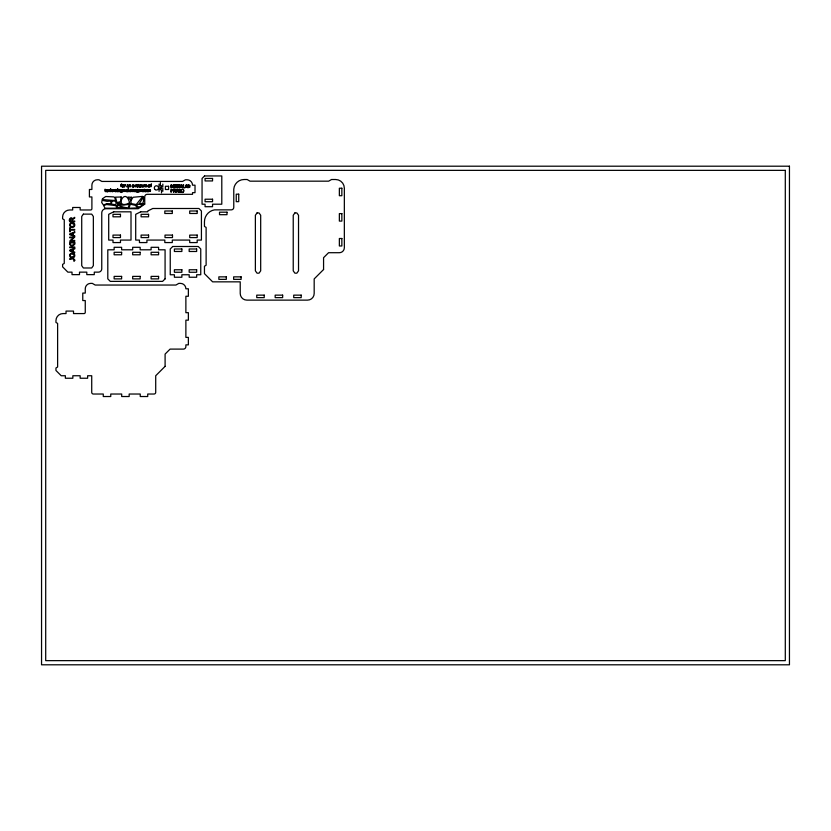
<?xml version="1.0" encoding="UTF-8"?>
<svg xmlns="http://www.w3.org/2000/svg" width="831" height="831" viewBox="0 0 831 831"><rect width="100%" height="100%" fill="white"/><g stroke="black" fill="none" stroke-linecap="round" stroke-linejoin="round"><path stroke-width="1.25" d="M72.505 220.277L72.505 221.046L74.717 221.046L74.717 221.7L69.742 221.7C67.851 219.477 71.695 215.738 72.453 219.124M141.675 185.417C143.721 184.461 142.662 185.209 142.101 185.708A1.797 1.797 0 0 0 142.465 185.822A2.42 2.42 0 0 1 142.849 185.936C144.085 187.577 140.148 186.674 142.932 186.684M143.472 201.445L142.766 203.242L139.109 203.938L143.493 196.812L143.493 201.247M151.19 184.285L151.107 185.064C151.73 189.312 149.414 184.461 151.502 183.921M121.347 184.285L121.264 185.064C121.877 189.312 119.56 184.461 121.658 183.921M128.171 186.746L126.842 186.778L127.527 185.791M127.143 191.4C125.107 192.553 126.239 190.039 126.883 189.738C124.172 190.486 128.088 188.232 127.392 191.192A1.413 1.413 0 0 0 127.444 191.66L127.205 191.681M133.604 186.746C131.391 187.931 132.908 185.23 133.344 185.084C130.602 185.822 134.612 183.589 133.853 186.539A1.413 1.413 0 0 0 133.905 187.006L133.666 187.027M135.785 191.4C132.846 193.124 136.471 187.058 136.035 191.192A1.413 1.413 0 0 0 136.097 191.66L135.848 191.681M143.431 191.379C140.439 193.083 144.158 187.079 143.659 191.192M107.376 191.504L106.441 190.663L107.978 190.621L107.625 189.634L106.659 189.624L106.202 190.579A1.132 1.132 0 0 0 108.144 191.556M70.427 234.269L72.671 233.438L72.671 235.131L71.217 234.581A6.357 6.357 0 0 0 70.261 234.321M70.427 250.515L72.671 249.684L72.671 251.378L71.217 250.827A6.357 6.357 0 0 0 70.261 250.567M133.635 190.226L133.407 189.51L130.841 189.52L130.841 191.681L131.433 189.748L132.191 189.946L132.243 191.681L133.116 189.697L133.874 191.681L133.874 190.247M142.787 190.631L142.568 191.494L143.42 191.088L142.818 190.434M121.471 192.532C124.297 190.881 119.425 187.463 120.796 191.556C123.861 191.701 119.425 192.782 121.305 192.345M125.325 185.064L124.494 187.027L124.494 184.866L125.336 184.835M127.662 185.957L127.216 186.798L128.182 186.435L127.86 185.064M133.012 185.78L132.617 186.778L133.562 186.528L133.147 185.957M135.193 190.434L134.799 191.431L135.754 191.182L135.328 190.611M72.307 226.645C78.259 224.775 68.028 220.849 70.697 226.146A2.493 2.493 0 0 0 72.297 226.593M72.307 257.205C78.27 255.117 67.778 251.523 70.697 256.696M177.761 184.731L176.951 184.731L176.951 187.64L177.741 187.64M177.741 187.432L177.19 187.432L177.19 184.939L177.761 184.939A1.08 1.08 0 0 1 178.748 186.04L178.758 186.3A1.111 1.111 0 0 1 177.751 187.515M179.569 189.593L178.997 189.593L178.997 192.086L179.548 192.086M143.472 191.681L143.732 191.681A1.413 1.413 0 0 1 143.67 191.192M174.707 189.385L173.596 189.385L173.596 192.293L173.845 191.078L175.653 192.293L174.811 189.406M174.624 189.593L173.845 189.593L173.845 190.87L175.112 190.673L174.946 189.665M137.198 187.068C136.076 186.944 136.502 183.391 136.97 184.866L136.97 186.549M144.874 191.722C143.919 191.67 144.116 188.024 144.667 189.52L144.667 191.203M105.527 191.722C104.862 191.836 104.706 187.983 105.392 189.52L105.392 191.203M135.401 189.697L134.425 190.122L135.505 189.51M143.057 189.707L142.049 190.122L143.129 189.51M127.881 184.856C125.211 185.895 129.054 183.776 128.421 186.539A1.413 1.413 0 0 0 128.473 187.006M141.945 185.864L142.911 186.237M126.032 191.317L126.883 191.4L127.153 190.611L125.98 191.223M150.214 190.195C148.967 187.536 148.063 195.378 149.32 189.613C151.533 188.699 149.777 193.935 150.453 190.216M141.249 190.195C140.003 187.536 139.109 195.378 140.356 189.613C142.568 188.699 140.813 193.935 141.488 190.216M130.446 185.573C129.221 182.851 128.41 190.528 129.47 185.022C131.599 183.734 130.29 189.478 130.685 185.614M114.19 190.195C112.902 187.515 112.112 195.389 113.276 189.634C115.488 188.647 113.785 193.966 114.429 190.216M111.946 190.195L110.959 189.904L110.554 191.681L110.554 188.616L110.793 189.894L112.102 189.821L111.946 191.681L112.185 190.216M162.824 184.087L162.824 187.079M162.824 188.367L162.824 191.369M161.526 185.583L161.526 188.585M161.526 189.873L161.526 192.865M160.362 182.591L160.362 185.583M160.362 186.871L160.362 189.873M159.064 184.087L159.064 187.079M159.064 188.367L159.064 191.369M181.397 190.725A1.091 1.091 0 0 1 182.446 189.385A1.091 1.091 0 0 1 183.506 190.715M183.495 190.943A1.091 1.091 0 0 1 182.436 192.293A1.091 1.091 0 0 1 181.376 190.953M183.693 190.974A1.298 1.298 0 0 1 182.394 192.48A1.298 1.298 0 0 1 181.137 190.953M181.179 190.704A1.288 1.288 0 0 1 182.436 189.198A1.288 1.288 0 0 1 183.734 190.663M179.558 192.169A1.111 1.111 0 0 0 180.556 190.953L180.566 190.694A1.08 1.08 0 0 0 179.579 189.51L178.748 189.385L178.748 192.293L179.548 192.293A1.319 1.319 0 0 0 180.826 190.964M179.569 189.312A1.309 1.309 0 0 1 180.815 190.704M177.761 184.659A1.309 1.309 0 0 1 179.008 186.051L178.997 186.31A1.319 1.319 0 0 1 177.741 187.702M72.297 257.143A2.493 2.493 0 0 1 70.645 256.779M72.577 219.706A1.787 1.787 0 0 1 73.18 219.176L74.717 218.138L74.717 217.317L73.367 218.179A2.597 2.597 0 0 0 72.411 219.104M108.321 190.528C110.035 192.48 110.159 191.192 108.57 190.798C110.43 189.219 109.515 189.229 108.321 190.444M123.611 190.528C125.491 192.439 125.211 191.307 123.85 190.642C125.98 189.323 124.442 189.167 123.611 190.444M134.362 185.874C136.346 187.733 135.837 186.757 134.601 185.874C136.918 184.794 135.1 184.42 134.362 185.832M70.292 219.394L70.292 221.046L71.933 221.046C72.837 219.114 70.697 217.213 70.292 219.394M120.692 190.569C122.199 193.509 121.731 187.349 120.692 190.569M136.824 190.569C138.32 193.53 137.821 187.391 136.824 190.569M136.575 190.517C137.738 192.356 138.455 191.971 136.866 192.345C140.127 193.176 137.323 187.152 136.585 190.465M115.156 190.548C117.078 193.415 116.413 187.432 115.156 190.444M118.366 190.548C120.277 193.436 119.591 187.442 118.366 190.444M122.313 185.895C124.224 188.814 123.611 182.695 122.313 185.895M146.64 190.548C148.448 193.498 148.022 187.442 146.651 190.444M148.51 185.895C150.567 188.741 149.622 182.695 148.51 185.895M173.658 185.074C173.627 194.225 174.936 178.686 172.474 187.297C170.033 178.696 171.331 194.205 171.3 185.084L172.578 187.64L173.658 185.074M130.82 200.78L131.184 203.605L136.222 204.54L142.797 196.386L133.085 197.259L130.82 200.749M189.79 185.49L187.983 184.731L187.983 187.64L189.707 187.359L189.78 185.573M74.811 260.165C72.38 264.403 76.545 255.73 69.742 259.417L69.742 258.763L73.689 258.794L74.811 260.165M172.806 190.257L171.321 190.901L171.321 189.593L172.806 190.257M173.045 190.247L171.321 191.109L171.082 192.293L171.082 189.385L173.045 190.247M189.541 185.479L188.221 186.03L188.221 184.939L189.541 185.479M189.645 186.819L188.221 187.432L188.221 186.237L189.645 186.861M129.574 202.857C113.058 211.064 125.201 185.064 129.574 202.857M111.042 200.988L110.814 203.74L106.815 203.626L103.439 205.039L101.694 202.504L102.088 200.313L107.095 201.32L111.042 200.988M111.77 201.04L111.51 204.177L115.312 204.644L116.226 203.637L115.478 201.019L111.77 201.04M145.404 185.573L145.404 187.027L144.667 185.043L143.773 187.027L143.773 184.866L144.708 184.835L146.62 185.022L146.807 187.027L146.453 185.199L145.415 185.542M121.17 196.999L120.464 201.621L116.994 202.671L115.478 197.155L121.17 196.999M106.451 190.372C109.318 190.891 106.503 188.762 106.461 190.299M117.545 203.896L117.254 204.883L121.461 204.239L120.007 203.065L117.555 203.844M140.159 184.866L139.504 186.705C136.855 179.797 140.283 192.117 140.159 184.866M130.353 204.229L128.898 208.249L137.811 207.906L135.224 205.299L130.353 204.229M177.107 189.676L176.525 191.265L177.689 191.265L177.107 189.676M176.442 191.473L175.892 192.293L177.221 189.385L178.322 192.293L177.761 191.473L176.442 191.473M181.625 185.022L181.044 186.611L182.207 186.611L181.625 185.022M180.961 186.819L180.41 187.64L181.74 184.731L182.841 187.64L182.28 186.819L180.961 186.819M186.331 185.022L185.749 186.611L186.913 186.611L186.331 185.022M185.677 186.819L185.116 187.64L186.456 184.731L187.557 187.64L186.996 186.819L185.677 186.819M131.516 197.269L130.747 199.222L129.771 199.211L127.943 197.082L131.516 197.269M102.535 198.702L102.182 199.554L115.509 200.562L114.792 197.487L113.743 196.885L105.734 196.511L102.535 198.702M129.491 204.374L128.026 207.927L120.464 206.701L117.794 208.051L117.078 205.683L129.491 204.374M83.38 214.128L81.718 216.465L81.718 265.65L83.38 267.987L91.69 267.987L93.352 265.65L93.352 216.465L91.69 214.128L83.38 214.128M257.039 212.923L255.377 215.26L255.377 270.823L257.039 273.17L259.023 273.17L260.685 270.823L260.685 215.26L259.023 212.923L257.039 212.923M294.891 212.923L293.229 215.26L293.229 270.823L294.891 273.17L296.864 273.17L298.526 270.823L298.526 215.26L296.864 212.923L294.891 212.923M165.099 366.346L155.709 375.747L155.709 392.367A1.662 1.662 0 0 1 154.047 394.029L147.721 394.029L147.721 396.522L140.242 396.522L140.242 394.029L129.169 394.029L129.169 396.522L121.69 396.522L121.69 394.029L110.752 394.029L110.752 396.522L103.273 396.522L103.273 394.029L93.384 394.029A1.662 1.662 0 0 1 91.722 392.367L91.722 375.747L87.629 375.747L87.629 378.24L80.15 378.24L80.15 375.747L72.848 375.747L72.848 378.24L65.369 378.24L65.369 375.747L61.214 375.747L55.957 370.481L55.957 367.977L57.619 367.022L57.619 323.415L55.957 322.459L55.957 320.641A7.064 7.064 0 0 1 63.021 313.578L66.033 313.578L66.033 311.085L73.512 311.085L73.512 313.578L84.014 313.578A1.246 1.246 0 0 0 85.261 312.331L85.261 300.552L82.768 300.552L82.768 293.073L85.261 293.073L85.261 288.783A5.402 5.402 0 0 1 90.662 283.381L92.324 283.381L95.201 285.043L175.933 285.043L178.81 283.381L180.472 283.381A5.402 5.402 0 0 1 185.874 288.783L188.367 288.783L188.367 296.262L185.874 296.262L185.874 312.685L188.367 312.685L188.367 320.164L185.874 320.164L185.874 337.386L188.367 337.386L188.367 344.865L185.874 344.865L185.874 346.61A2.493 2.493 0 0 1 183.381 349.103L170.085 349.103L165.099 354.089L165.099 366.346M323.571 269.524L314.18 278.925L314.18 293.478A6.648 6.648 0 0 1 307.532 300.126L246.869 300.126A6.648 6.648 0 0 1 240.221 293.478L240.221 281.844L212.632 281.844L204.457 273.648L204.457 266.211L206.119 265.255L206.119 227.403L204.457 226.448L204.457 221.752A12.05 12.05 0 0 1 214.533 209.859L231.278 209.859A2.493 2.493 0 0 0 233.771 207.366L233.771 189.198A10.388 10.388 0 0 1 244.137 179.506L247.139 179.506L250.017 181.168L328.65 181.168L331.527 179.506L335.62 179.506A8.726 8.726 0 0 1 344.346 188.232L344.346 247.721A4.986 4.986 0 0 1 339.36 252.707L328.557 252.707L323.571 257.693L323.571 269.524M204.551 175.954L202.058 178.447L202.058 204.208L205.07 204.208L205.07 206.701L212.549 206.701L212.549 204.208L221.794 204.208L221.794 175.954L204.551 175.954M172.734 246.495L170.241 248.988L170.241 274.749L174.396 274.749L174.396 277.242L181.875 277.242L181.875 274.749L189.177 274.749L189.177 277.242L196.656 277.242L196.656 274.749L200.749 274.749L200.749 248.988L198.256 246.495L172.734 246.495M165.078 278.884L162.585 281.377L110.294 281.377L107.801 278.884L107.801 249.799L114.138 249.799L114.138 247.306L121.617 247.306L121.617 249.799L132.68 249.799L132.68 247.306L140.159 247.306L140.159 249.799L151.107 249.799L151.107 247.306L158.586 247.306L158.586 249.799L165.078 249.799L165.078 278.884M120.609 207.075L119.134 208.186L125.959 208.02L120.609 207.075M74.717 243.535L71.757 245.716L69.742 243.628L69.742 244.522L72.214 246.994L69.742 246.994L69.742 247.648L74.717 247.648L74.717 246.994L72.993 246.994L72.204 246.173L74.717 244.407L74.717 243.535M144.739 204.104L138.216 208.726L105.911 208.726A4.155 4.155 0 0 0 101.756 212.881L101.756 268.818A3.324 3.324 0 0 1 98.432 272.142L94.277 272.142L94.277 274.635L86.798 274.635L86.798 272.142L79.496 272.142L79.496 274.635L72.017 274.635L72.017 272.142L67.862 272.142L62.605 266.865L62.605 264.372L64.267 263.417L64.267 219.81L62.605 218.844L62.605 217.036A7.064 7.064 0 0 1 69.669 209.973L72.681 209.973L72.681 207.48L80.16 207.48L80.16 209.973L90.652 209.973A1.246 1.246 0 0 0 91.898 208.726L91.898 196.947L89.405 196.947L89.405 189.468L91.898 189.468L91.898 185.178A5.402 5.402 0 0 1 97.3 179.776L98.962 179.776L101.839 181.438L182.581 181.438L185.458 179.776L187.12 179.776A5.402 5.402 0 0 1 192.522 185.178L195.015 185.178L195.015 192.657L192.522 192.657L192.522 194.319L147.232 194.319A2.493 2.493 0 0 0 144.739 196.812L144.739 204.104M143.659 204.166L139.099 207.231L136.035 205.33L138.081 204.364L143.659 204.166M73.647 237.759L69.742 241.052L74.717 241.052L74.717 240.429L70.812 240.429L74.717 237.126L69.742 237.126L69.742 237.759L73.647 237.759M113.691 211.822L108.705 214.315L108.705 240.076L112.995 240.076L112.995 242.569L120.474 242.569L120.474 240.076L131.007 240.076L131.007 211.822L113.691 211.822M140.688 211.822L135.702 214.315L135.702 240.076L139.442 240.076L139.442 242.569L146.921 242.569L146.921 240.076L164.818 240.076L164.818 242.569L172.297 242.569L172.297 240.076L189.707 240.076L189.707 242.569L197.186 242.569L197.186 240.076L201.424 240.076L201.424 210.991L198.931 208.498L152.738 208.498L147.752 210.991L147.752 211.822L140.688 211.822M106.42 204.488L103.646 205.652L105.07 208.207L116.537 208.176L116.122 205.683L106.42 204.488M74.717 231.911L69.742 233.947L69.742 234.654L74.717 236.575L74.717 235.869L73.211 235.318L73.211 233.241L74.717 232.659L74.717 231.911M74.717 248.157L69.742 250.193L69.742 250.9L74.717 252.821L74.717 252.115L73.211 251.564L73.211 249.487L74.717 248.905L74.717 248.157M789.45 166.2L41.55 166.2L41.55 664.8L789.45 664.8L789.45 166.2M785.295 170.355L45.705 170.355L45.705 660.645L785.295 660.645L785.295 170.355M212.549 178.447L205.07 178.447L205.07 180.94L212.549 180.94L212.549 178.447M176.421 184.731L174.624 184.731L174.624 187.64L176.432 187.64L174.863 187.432L174.863 186.237L176.224 186.237L174.863 186.03L174.863 184.939L176.421 184.731M179.922 184.731L179.683 187.64L179.922 184.731M183.516 184.731L183.267 187.64L184.949 187.64L183.516 187.432L183.516 184.731M138.175 184.866L137.936 187.027L138.175 184.866M141.062 184.866L140.823 187.027L141.062 184.866M168.61 186.289L165.4 186.289L165.4 189.499L168.61 189.499L168.61 186.289M341.853 188.232L339.36 188.232L339.36 195.711L341.853 195.711L341.853 188.232M117.607 188.616L117.368 191.681L117.607 188.616M128.296 188.616L128.057 191.681L128.296 188.616M123.081 189.52L122.843 191.681L123.081 189.52M130.207 189.52L129.968 191.681L130.207 189.52M139.213 189.52L138.974 191.681L139.213 189.52M145.882 189.52L145.643 191.681L145.882 189.52M238.736 194.184L236.243 194.184L236.243 201.663L238.736 201.663L238.736 194.184M212.549 199.222L205.07 199.222L205.07 201.715L212.549 201.715L212.549 199.222M172.297 210.991L164.818 210.991L164.818 213.484L172.297 213.484L172.297 210.991M197.186 210.991L189.707 210.991L189.707 213.484L197.186 213.484L197.186 210.991M226.998 212.196L219.519 212.196L219.519 214.689L226.998 214.689L226.998 212.196M341.853 213.609L339.36 213.609L339.36 221.088L341.853 221.088L341.853 213.609M120.474 214.315L112.995 214.315L112.995 216.808L120.474 216.808L120.474 214.315M148.583 214.315L141.104 214.315L141.104 216.808L148.583 216.808L148.583 214.315M70.323 227.808L69.742 227.808L69.742 231.756L70.323 231.756L70.323 230.114L74.717 230.114L74.717 229.449L70.323 229.449L70.323 227.808M120.474 235.09L112.995 235.09L112.995 237.583L120.474 237.583L120.474 235.09M148.583 235.09L141.104 235.09L141.104 237.583L148.583 237.583L148.583 235.09M172.495 235.09L165.016 235.09L165.016 237.583L172.495 237.583L172.495 235.09M197.186 235.09L189.707 235.09L189.707 237.583L197.186 237.583L197.186 235.09M341.853 238.497L339.36 238.497L339.36 245.976L341.853 245.976L341.853 238.497M74.717 242.216L69.742 242.216L69.742 242.87L74.717 242.87L74.717 242.216M181.875 248.988L174.396 248.988L174.396 251.481L181.875 251.481L181.875 248.988M196.656 248.988L189.177 248.988L189.177 251.481L196.656 251.481L196.656 248.988M121.617 252.292L114.138 252.292L114.138 254.785L121.617 254.785L121.617 252.292M140.159 252.292L132.68 252.292L132.68 254.785L140.159 254.785L140.159 252.292M158.586 252.292L151.107 252.292L151.107 254.785L158.586 254.785L158.586 252.292M181.875 269.763L174.396 269.763L174.396 272.256L181.875 272.256L181.875 269.763M196.656 269.763L189.177 269.763L189.177 272.256L196.656 272.256L196.656 269.763M121.617 276.391L114.138 276.391L114.138 278.884L121.617 278.884L121.617 276.391M140.159 276.391L132.68 276.391L132.68 278.884L140.159 278.884L140.159 276.391M158.586 276.391L151.107 276.391L151.107 278.884L158.586 278.884L158.586 276.391M226.333 276.858L218.854 276.858L218.854 279.351L226.333 279.351L226.333 276.858M241.115 276.858L233.636 276.858L233.636 279.351L241.115 279.351L241.115 276.858M264.227 295.14L256.748 295.14L256.748 297.633L264.227 297.633L264.227 295.14M282.654 295.14L275.175 295.14L275.175 297.633L282.654 297.633L282.654 295.14M301.196 295.14L293.717 295.14L293.717 297.633L301.196 297.633L301.196 295.14M146.775 191.556A1.122 1.122 0 0 0 148.479 190.642A1.122 1.122 0 0 0 146.838 189.613A1.122 1.122 0 0 0 146.775 191.556M118.49 191.556A1.122 1.122 0 0 0 120.204 190.642A1.122 1.122 0 0 0 118.563 189.613A1.122 1.122 0 0 0 118.49 191.556M115.28 191.556A1.122 1.122 0 0 0 116.994 190.642A1.122 1.122 0 0 0 115.353 189.613A1.122 1.122 0 0 0 115.28 191.556M148.645 186.902A1.122 1.122 0 0 0 150.359 185.988A1.122 1.122 0 0 0 148.707 184.96A1.122 1.122 0 0 0 148.645 186.902M122.437 186.902A1.122 1.122 0 0 0 124.151 185.988A1.122 1.122 0 0 0 122.51 184.96A1.122 1.122 0 0 0 122.437 186.902M70.905 257.693A2.555 2.555 0 0 0 74.8 255.584A2.555 2.555 0 0 0 71.03 253.268A2.555 2.555 0 0 0 70.905 257.693M70.905 227.133A2.555 2.555 0 0 0 74.8 225.035A2.555 2.555 0 0 0 71.03 222.718A2.555 2.555 0 0 0 70.905 227.133M155.262 189.655A2.119 2.119 0 0 0 158.555 188.045A2.119 2.119 0 0 0 155.511 185.988A2.119 2.119 0 0 0 155.262 189.655"/></g></svg>
